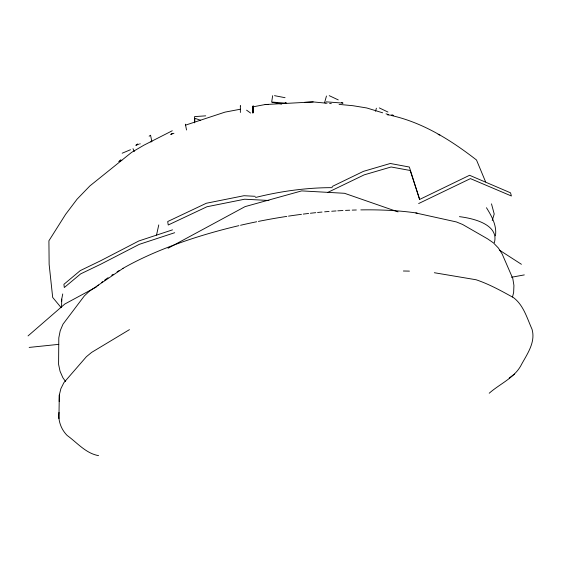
<?xml version="1.0" encoding="UTF-8"?>
<svg xmlns="http://www.w3.org/2000/svg" width="561" height="561" viewBox="0 0 561 561"><rect width="100%" height="100%" fill="white"/><g stroke="black" fill="none" stroke-linecap="round" stroke-linejoin="round"><path stroke-width="0.84" d="M252.885 112.887L253.095 106.057M98.575 455.644C85.777 453.372 77.215 442.734 67.152 435.455C61.177 429.41 58.007 420.862 58.989 412.377M59.221 401.613L59.298 395.07L60.876 388.675L63.891 382.644L86.408 356.698L91.625 352.399L129.458 329.637M58.919 418.66L59.298 395.07M61.57 307.337L61.724 299.139L62.741 293.957M61.675 301.11L61.724 299.139M252.808 112.88L253.018 106.057M253.046 112.915L253.256 106.071M194.646 122.417L194.962 118.322L200.656 120.313M495.419 235.844C497.102 225.739 491.618 215.985 486.457 207.724M272.653 95.707L271.657 102.165L281.657 104.073M156.519 235.08L158.763 224.926M512.53 296.958L513.645 292.407L513.925 285.416L512.803 278.529L502.193 254.07L498.364 247.997L493.421 242.857L487.537 238.818L462.545 224.442L456.381 221.939L415.827 212.984M375.54 111.267L376.382 108.224M326.46 96.015L324.728 102.165L325.163 103.119M492.249 220.522L494.206 214L491.492 203.86M489.213 393.233C500.012 383.619 515.117 377.679 521.674 364.124C527.515 353.563 535.706 342.007 532.038 329.265C527.038 318.192 523.644 305.345 513.574 297.674C501.492 290.97 489.213 284.154 476.086 279.757L434.34 272.73M120.769 159.808L118.834 161.568L121.856 160.222M28.05 335.913L64.817 304.02L96.401 286.959M509.213 378.051L514.437 374.103M172.122 133.462L170.726 134.437L173.938 133.287M137.929 143.868L135.825 145.313L138.504 144.373M149.142 136.19L150.544 135.229L151.884 141.631L150.776 141.94M123.125 268.291L89.248 291.306L84.346 295.906L62.986 324.188L60.202 330.787L58.807 337.848L58.589 364.355L60.027 371.186L62.804 377.588L65.49 381.431M168.041 248.25L245.066 206.623L301.699 190.894L344.531 193.293L398.044 211.89M172.262 130.762L143.882 145.201L131.547 152.417L89.879 185.929L77.074 199.183L65.651 214.288L48.912 240.788L49.137 264.364L52.685 297.428L60.946 307.393M332.168 186.504L363.409 171.364L390.288 163.482L409.348 167.031L419.621 199.428L410.182 170.481L391.108 166.982L364.194 174.857L327.421 192.591M419.425 199.548L469.564 175.284L510.524 192.823L511.394 195.992L470.441 178.615L418.646 203.552M122.179 153.209L130.489 149.724M185.46 125.173L225.017 112.123L240.389 109.22M172.522 229.849L138.833 240.964L100.496 260.823L80.265 270.605L63.926 284.308L64.291 287.527L80.651 273.887L100.91 264.133L139.303 244.344L174.688 232.71M139.535 144.009L140.236 143.819M252.338 106.962L265.15 104.542L313.199 101.927L327.007 103.238M511.513 277.253L524.304 274.904M29.172 347.42L58.786 344.349M205.726 115.839L194.562 116.604L194.611 122.859M304.399 102.368L313.199 101.927M265.15 104.542L268.102 104.423M326.271 101.85L343.044 103.112L341.446 102.565M272.59 102.102L286.678 103.259L285.205 102.46M268.943 200.48L244.624 199.218L206.939 206.757L168.23 224.996L167.704 221.539L206.357 203.243L243.993 195.712L255.276 196.315M240.389 112.466L240.346 105.608L240.585 105.882M387.637 114.907L393.549 115.426L391.929 114.886M329.595 103.49L331.32 103.652M339.089 104.395L352.897 105.706L366.754 107.971L382.665 112.81M438.218 134.584L439.859 134.864L438.239 134.437M274.518 95.658L285.058 97.698M386.01 113.827L388.521 114.591M391.873 115.615C423.513 122.873 451.128 140.32 476.499 159.99L485.609 181.89M329.23 95.658L338.255 99.9M379.313 107.915L387.939 112.039M499.606 250.22L521.414 264.294M246.574 110.166L250.564 113.027M133.006 148.658L134.261 151.54M185.368 124.184L186.547 129.998M97.242 285.991A206.455 68.07 -10.6 0 1 98.399 285.03M101.422 282.604A206.455 68.07 -10.6 0 1 102.691 281.629M104.655 280.163A206.455 68.07 -10.6 0 1 108.084 277.716M111.709 275.262A206.455 68.07 -10.6 0 1 113.21 274.28M117.088 271.84A206.455 68.07 -10.6 0 1 119.5 270.381M122.81 268.446A206.455 68.07 -10.6 0 1 238.867 225.655M240.543 225.263A206.455 68.07 -10.6 0 1 256.672 221.756M258.39 221.413A206.455 68.07 -10.6 0 1 286.797 216.392M288.508 216.132A206.455 68.07 -10.6 0 1 301.467 214.33M303.263 214.099A206.455 68.07 -10.6 0 1 308.627 213.453M310.415 213.25A206.455 68.07 -10.6 0 1 315.773 212.668M317.554 212.486A206.455 68.07 -10.6 0 1 322 212.058M324.658 211.82A206.455 68.07 -10.6 0 1 329.069 211.455M331.698 211.252A206.455 68.07 -10.6 0 1 336.053 210.943M337.785 210.831A206.455 68.07 -10.6 0 1 342.946 210.529M345.499 210.396A206.455 68.07 -10.6 0 1 349.713 210.214M352.217 210.116A206.455 68.07 -10.6 0 1 356.34 209.989M360.821 209.898A206.455 68.07 -10.6 0 1 417.174 213.096M403.387 271.005A215.396 60.56 -10.6 0 1 409.418 271.124M459.452 216.644A113.981 38.33 -12.6 0 1 494.304 242.724M255.571 197.479A124.907 46.542 -10.8 0 1 332.28 187.662"/></g></svg>
